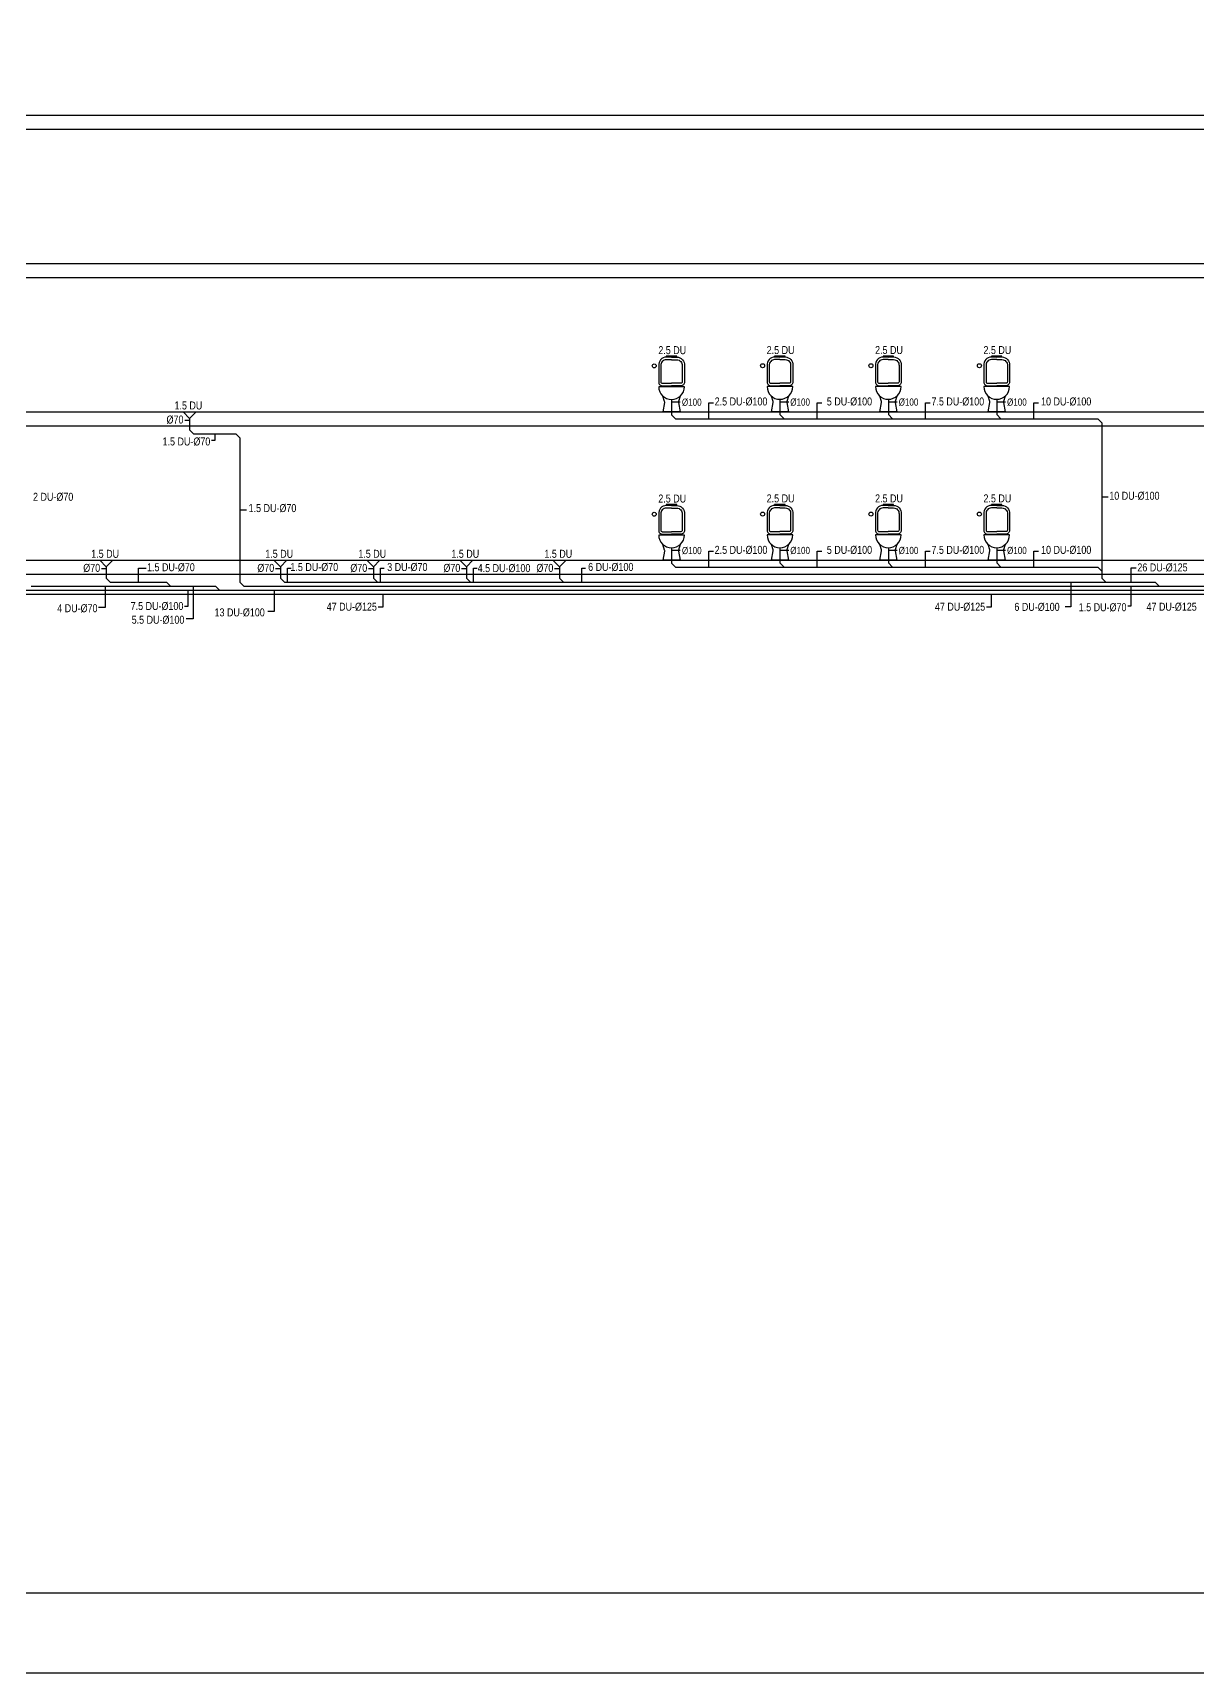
# Model space of a CAD drawing. Header units: centimetres. Extents: x 224692 to 285983, y -88114 to -79914.
# Drawn here: x 235733 to 238643, y -88114 to -84014 of the extents above; entities that cross this region are included whole.
import ezdxf
from ezdxf.enums import TextEntityAlignment as Align

# ---------------------------------------------------------------- set-up
doc = ezdxf.new("R2010")
doc.units = ezdxf.units.CM
doc.header["$LTSCALE"] = 0.2
doc.layers.get('0').update_dxf_attribs({"color": 252})
for name, color, linetype, lineweight in [('1-BASLIK', 53, 'Continuous', 25), ('SP-PIS', 6, 'Continuous', 30), ('SP-PIS-ALT KAT TAVANINDA', 30, 'Continuous', 30), ('SP-PIS-CAP', 241, 'Continuous', 30), ('SP-PISSU', 6, 'Continuous', 70), ('SP-PISSU-DOSEME', 121, 'Continuous', 30), ('SP-PISSU-TAVAN', 60, 'Continuous', 30)]:
    doc.layers.add(name, color=color, linetype=linetype, lineweight=lineweight)
for name, color, linetype in [('SP-ARMATUR-PIS-YUKBIRIMI', 213, 'Continuous'), ('SP-ARMATUR-PİSSU', 96, 'Continuous'), ('SP-PIS-YUKBIRIMI', 13, 'Continuous'), ('SP-SUZGEC', 14, 'Continuous')]:
    doc.layers.add(name, color=color, linetype=linetype)
doc.styles.add('ARIAL', font='arial.ttf')

# ---------------------------------------------------------------- blocks, each defined once
blk = doc.blocks.new('KLOZET-KS')
for points in [[(0, 137), (-13.2, 137, 0.435412), (-32.2, 115.8), (-32.2, 74.7, 0.414214), (-22.7, 65.1), (0, 65.1)], [(0, 137), (13.2, 137, -0.435412), (32.2, 115.8), (32.2, 74.7, -0.414214), (22.7, 65.1), (0, 65.1)], [(21.5, 39.4), (17.3, 25.7, 0.102282), (17, 23.2), (21.1, 0), (-21.1, 0), (-17, 23.2, 0.102282), (-17.3, 25.7), (-21.5, 39.4)]]:
    blk.add_lwpolyline(points, format="xyb")
at = {"color": 7}
for points in [[(0, 130.6), (-13.2, 130.6, 0.432063), (-26.7, 115.8), (-26.7, 74.9, 0.414214), (-23.4, 71.5), (0, 71.5)], [(0, 130.6), (13.2, 130.6, -0.432063), (26.7, 115.8), (26.7, 74.9, -0.414214), (23.4, 71.5), (0, 71.5)]]:
    blk.add_lwpolyline(points, format="xyb", dxfattribs=at)
blk.add_lwpolyline([(13.2, 137), (13.2, 139.1), (0, 139.1), (-13.2, 139.1), (-13.2, 137)], dxfattribs=at)
blk.add_lwpolyline([(32.2, 63), (-32.2, 63)])
blk.add_circle((-43.3, 115.2), 5)
blk.add_arc((0, 63.4), 32.2, 180.6388, 359.3612)
blk = doc.blocks.new('SUZ')
for p, q in [((-24.7, 0), (0, -24.7)), ((24.7, 0), (-24.7, 0)), ((0, -24.7), (24.7, 0))]:
    blk.add_line(p, q)

msp = doc.modelspace()

# ---------------------------------------------------------------- linework, layer by layer
at = {"layer": '1-BASLIK'}
for points in [[(224691.5, -88114.3), (224691.5, -79914.3), (285982.6, -79914.3), (285982.6, -88114.3)], [(283082.6, -87914.3), (224891.5, -87914.3), (224891.5, -80114.3), (283082.6, -80114.3)]]:
    msp.add_lwpolyline(points, close=True, dxfattribs=at)
at = {"layer": 'SP-PIS', "color": 6, "lineweight": -3, "extrusion": (-1.32356e-08, -4.95396e-07, 1)}
for p, q in [((237329.3, -84968.9, 0), (237339.4, -84979.1, 0)), ((237600.1, -84968.6, 0), (237610.2, -84978.8, 0)), ((237870.9, -84968.6, 0), (237881.4, -84979.1, 0)), ((238141.7, -84968.6, 0), (238151.9, -84978.8, 0)), ((237329.3, -85339.7, 0), (237339.4, -85349.9, 0)), ((237600.1, -85339.4, 0), (237610.2, -85349.6, 0)), ((237870.9, -85339.4, 0), (237881.4, -85349.9, 0)), ((238141.7, -85339.4, 0), (238151.9, -85349.6, 0))]:
    msp.add_line(p, q, dxfattribs=at)
at = {"layer": 'SP-PIS', "color": 6, "lineweight": -3}
for p, q in [((237339.4, -84979.1, 0), (238394.3, -84979.1, 0)), ((238404.3, -84989.1, 0), (238404.3, -85359.9, 0)), ((237339.4, -85349.9, 0), (238394.3, -85349.9, 0)), ((238404.3, -85359.9, 0), (238404.3, -85377.4, 0))]:
    msp.add_line(p, q, dxfattribs=at)
at = {"layer": 'SP-PIS', "color": 6, "lineweight": -3, "extrusion": (0, -1.87067e-07, 1)}
for p, q in [((238394.3, -84979.1, 0), (238404.3, -84989.1, 0)), ((238394.3, -85349.9, 0), (238404.3, -85359.9, 0))]:
    msp.add_line(p, q, dxfattribs=at)
at = {"layer": 'SP-PIS', "color": 6, "lineweight": -3, "extrusion": (-8.69051e-21, -1.87067e-07, 1)}
msp.add_line((238404.3, -85377.4, 0), (238414.3, -85387.4, 0), dxfattribs=at)
at = {"layer": 'SP-PIS-ALT KAT TAVANINDA', "lineweight": -3, "transparency": 33554687}
for p, q in [((236124.9, -84978.1, 0), (236124.9, -85006.6, 0)), ((235916.8, -85348.9, 0), (235916.8, -85377.4, 0)), ((236351.7, -85348.9, 0), (236351.7, -85377.4, 0)), ((236584.2, -85348.9, 0), (236584.2, -85377.4, 0)), ((236816.6, -85348.9, 0), (236816.6, -85377.4, 0)), ((237049.1, -85348.9, 0), (237049.1, -85377.4, 0))]:
    msp.add_line(p, q, dxfattribs=at)
at = {"layer": 'SP-PIS-ALT KAT TAVANINDA', "lineweight": -3, "transparency": 33554687, "extrusion": (-6.17853e-09, 5.71318e-08, 1)}
for p, q in [((236134.9, -85016.6, 0), (236124.9, -85006.6, 0)), ((235926.8, -85387.4, 0), (235916.8, -85377.4, 0)), ((236361.7, -85387.4, 0), (236351.7, -85377.4, 0)), ((236594.2, -85387.4, 0), (236584.2, -85377.4, 0)), ((236826.6, -85387.4, 0), (236816.6, -85377.4, 0)), ((237059.1, -85387.4, 0), (237049.1, -85377.4, 0))]:
    msp.add_line(p, q, dxfattribs=at)
at = {"layer": 'SP-PIS-CAP', "color": 7, "lineweight": -3, "ltscale": 100}
for p, q in [((225667.3, -84220, 0), (282297.8, -84220, 0)), ((225667.3, -84255, 0), (282297.8, -84255, 0)), ((225667.3, -84590.8, 0), (282297.8, -84590.8, 0)), ((225667.3, -84625.8, 0), (282079.4, -84625.8, 0)), ((225667.3, -84961.6, 0), (282297.8, -84961.6, 0)), ((225667.3, -84996.6, 0), (282297.8, -84996.6, 0)), ((225667.3, -85332.4, 0), (282297.8, -85332.4, 0)), ((225667.3, -85367.4, 0), (282297.8, -85367.4, 0))]:
    msp.add_line(p, q, dxfattribs=at)
at = {"layer": 'SP-PIS-CAP', "lineweight": -3}
for p, q in [((237351.1, -84937.4, 0), (237329.3, -84937.4, 0)), ((237621.9, -84937.1, 0), (237600.1, -84937.1, 0)), ((237892.7, -84937.1, 0), (237870.9, -84937.1, 0)), ((238163.5, -84937.1, 0), (238141.7, -84937.1, 0)), ((237351.1, -85308.2, 0), (237329.3, -85308.2, 0)), ((237621.9, -85307.9, 0), (237600.1, -85307.9, 0)), ((237892.7, -85307.9, 0), (237870.9, -85307.9, 0)), ((238163.5, -85307.9, 0), (238141.7, -85307.9, 0))]:
    msp.add_line(p, q, dxfattribs=at)
at = {"layer": 'SP-PIS-CAP', "lineweight": -3, "transparency": 33554687}
for p, q in [((236112.7, -84982.5, 0), (236124.9, -84982.5, 0)), ((235904.6, -85353.4, 0), (235916.8, -85353.4, 0)), ((236339.6, -85353.4, 0), (236351.7, -85353.4, 0)), ((236572, -85353.4, 0), (236584.2, -85353.4, 0)), ((236804.5, -85353.4, 0), (236816.6, -85353.4, 0)), ((237036.9, -85353.4, 0), (237049.1, -85353.4, 0))]:
    msp.add_line(p, q, dxfattribs=at)
at = {"layer": 'SP-PIS-YUKBIRIMI'}
for p, q in [((237422.1, -84979.1, 0), (237422.1, -84939.3, 0)), ((237422.1, -84939.3, 0), (237433.7, -84939.3, 0)), ((237693, -84979.1, 0), (237693, -84939.3, 0)), ((237693, -84939.3, 0), (237704.5, -84939.3, 0)), ((237963.8, -84979.1, 0), (237963.8, -84939.3, 0)), ((237963.8, -84939.3, 0), (237975.3, -84939.3, 0)), ((238234.6, -84979.1, 0), (238234.6, -84939.3, 0)), ((238234.6, -84939.3, 0), (238246.2, -84939.3, 0)), ((236187.8, -85033.3, 0), (236179.8, -85033.3, 0)), ((236187.8, -85016.6, 0), (236187.8, -85033.3, 0)), ((238404.3, -85174.5, 0), (238420, -85174.5, 0)), ((236250.8, -85207, 0), (236267.4, -85207, 0)), ((237422.1, -85349.9, 0), (237422.1, -85310.1, 0)), ((237422.1, -85310.1, 0), (237433.7, -85310.1, 0)), ((237693, -85349.9, 0), (237693, -85310.1, 0)), ((237693, -85310.1, 0), (237704.5, -85310.1, 0)), ((237963.8, -85349.9, 0), (237963.8, -85310.1, 0)), ((237963.8, -85310.1, 0), (237975.3, -85310.1, 0)), ((238234.6, -85349.9, 0), (238234.6, -85310.1, 0)), ((238234.6, -85310.1, 0), (238246.2, -85310.1, 0)), ((235997.2, -85387.4, 0), (235997.2, -85352.6, 0)), ((235997.2, -85352.6, 0), (236016.8, -85352.6, 0)), ((236369.7, -85387.4, 0), (236369.7, -85352.7, 0)), ((236369.7, -85352.7, 0), (236378.4, -85352.7, 0)), ((236602.1, -85387.4, 0), (236602.1, -85352.7, 0)), ((236602.1, -85352.7, 0), (236610.9, -85352.7, 0)), ((236834.6, -85387.4, 0), (236834.6, -85352.7, 0)), ((236834.6, -85352.7, 0), (236843.4, -85352.7, 0)), ((237105.2, -85387.4, 0), (237105.2, -85352.7, 0)), ((237105.2, -85352.7, 0), (237114, -85352.7, 0)), ((238477.9, -85387.4, 0), (238477.9, -85351.3, 0)), ((238477.9, -85351.3, 0), (238490.5, -85351.3, 0)), ((235913.6, -85397.4, 0), (235913.6, -85450.8, 0)), ((236134, -85397.4, 0), (236134, -85479.2, 0)), ((238327.3, -85387.4, 0), (238327.3, -85448.7, 0)), ((238477.2, -85397.4), (238477.2, -85447.6)), ((236120.4, -85407.4, 0), (236120.4, -85447.8, 0)), ((236336.6, -85407.4, 0), (236336.6, -85460.8, 0)), ((236608.5, -85449.1, 0), (236608.5, -85417.4, 0)), ((238128.4, -85449.1, 0), (238128.4, -85417.4, 0)), ((235913.6, -85450.8, 0), (235897.7, -85450.8, 0)), ((236120.4, -85447.8, 0), (236112.2, -85447.8, 0)), ((236134, -85479.2, 0), (236116.7, -85479.2, 0)), ((236336.6, -85460.8, 0), (236320.7, -85460.8, 0)), ((236596.2, -85449.1, 0), (236608.5, -85449.1, 0)), ((238116, -85449.1, 0), (238128.4, -85449.1, 0)), ((238327.3, -85448.7, 0), (238312.6, -85448.7, 0)), ((238477.2, -85447.6), (238469.2, -85447.6))]:
    msp.add_line(p, q, dxfattribs=at)
at = {"layer": 'SP-PISSU', "lineweight": -3}
for p, q in [((237329.3, -84930.7, 0), (237329.3, -84968.9, 0)), ((237600.1, -84930.4, 0), (237600.1, -84968.6, 0)), ((237870.9, -84930.4, 0), (237870.9, -84968.6, 0)), ((238141.7, -84930.4, 0), (238141.7, -84968.6, 0)), ((237329.3, -85301.5, 0), (237329.3, -85339.7, 0)), ((237600.1, -85301.2, 0), (237600.1, -85339.4, 0)), ((237870.9, -85301.2, 0), (237870.9, -85339.4, 0)), ((238141.7, -85301.2, 0), (238141.7, -85339.4, 0))]:
    msp.add_line(p, q, dxfattribs=at)
at = {"layer": 'SP-PISSU-DOSEME', "lineweight": -3}
for p, q in [((235729, -85397.4, 0), (236189.8, -85397.4, 0)), ((235926.8, -85387.4, 0), (236067.6, -85387.4, 0)), ((236260.8, -85397.4, 0), (239315.3, -85397.4, 0)), ((236361.7, -85387.4, 0), (238537.4, -85387.4, 0)), ((226514.9, -85417.4, 0), (240971.2, -85417.4, 0)), ((234406.3, -85407.4, 0), (239432, -85407.4, 0))]:
    msp.add_line(p, q, dxfattribs=at)
at = {"layer": 'SP-PISSU-DOSEME', "lineweight": -3, "extrusion": (-6.17853e-09, 5.71318e-08, 1)}
for p, q in [((236077.6, -85397.4, 0), (236067.6, -85387.4, 0)), ((236199.8, -85407.4, 0), (236189.8, -85397.4, 0))]:
    msp.add_line(p, q, dxfattribs=at)
at = {"layer": 'SP-PISSU-DOSEME', "lineweight": -3, "extrusion": (-8.69051e-21, -1.87067e-07, 1)}
msp.add_line((238537.4, -85387.4, 0), (238547.4, -85397.4, 0), dxfattribs=at)
at = {"layer": 'SP-PISSU-TAVAN', "lineweight": -3}
for p, q in [((236134.9, -85016.6, 0), (236240.8, -85016.6, 0)), ((236250.8, -85026.6, 0), (236240.8, -85016.6, 0)), ((236250.8, -85026.6, 0), (236250.8, -85387.4, 0)), ((236260.8, -85397.4, 0), (236250.8, -85387.4, 0))]:
    msp.add_line(p, q, dxfattribs=at)

# ---------------------------------------------------------------- block references
at = {"layer": 'SP-ARMATUR-PİSSU', "lineweight": -3, "rotation": 0.02026682418415531}
for p in [(237329.3, -84961.9, 0), (237600.1, -84961.6, 0), (237870.9, -84961.6, 0), (238141.7, -84961.6, 0), (237329.3, -85332.7, 0), (237600.1, -85332.4, 0), (237870.9, -85332.4, 0), (238141.7, -85332.4, 0)]:
    msp.add_blockref('KLOZET-KS', p, dxfattribs=at)
at = {"layer": 'SP-SUZGEC', "lineweight": -3, "transparency": 33554687, "extrusion": (0, 0, -1), "xscale": 0.6666653736792796, "yscale": 0.6666653736792796, "zscale": -0.6666653736792796}
for p in [(-236124.9, -84961.6, 0), (-235916.8, -85332.4, 0), (-236351.7, -85332.4, 0), (-236584.2, -85332.4, 0), (-236816.6, -85332.4, 0), (-237049.1, -85332.4, 0)]:
    msp.add_blockref('SUZ', p, dxfattribs=at)

# ---------------------------------------------------------------- texts
at = {"layer": 'SP-ARMATUR-PIS-YUKBIRIMI', "lineweight": -3, "style": 'ARIAL', "width": 0.8}
for p in [(237296.1, -84817.5, 0), (237566.9, -84817.2, 0), (237837.8, -84817.2, 0), (238108.6, -84817.2, 0), (237296.1, -85188.3, 0), (237566.9, -85188, 0), (237837.8, -85188, 0), (238108.6, -85188, 0)]:
    msp.add_text('2.5 DU', height=20, rotation=0.0203, dxfattribs=at).set_placement(p)
at = {"layer": 'SP-ARMATUR-PIS-YUKBIRIMI', "lineweight": -3, "transparency": 33554687, "style": 'ARIAL', "width": 0.8}
for p in [(236087.2, -84955.7, 0), (235879.1, -85326.5, 0), (236314, -85326.5, 0), (236546.5, -85326.5, 0), (236779, -85326.5, 0), (237011.4, -85326.5, 0)]:
    msp.add_text('1.5 DU', height=20, dxfattribs=at).set_placement(p)
at = {"layer": 'SP-PIS-CAP', "lineweight": -3, "style": 'ARIAL', "width": 0.8}
for p in [(237355.1, -84946.5, 0), (237625.9, -84946.2, 0), (237896.7, -84946.2, 0), (238167.5, -84946.3, 0), (237355.1, -85317.3, 0), (237625.9, -85317.1, 0), (237896.7, -85317.1, 0), (238167.5, -85317.1, 0)]:
    msp.add_text('%%C100', height=18, rotation=0.0203, dxfattribs=at).set_placement(p)
at = {"layer": 'SP-PIS-CAP', "lineweight": -3, "transparency": 33554687, "style": 'ARIAL', "width": 0.8}
for p in [(236067.3, -84990.9, 0), (235859.2, -85361.7, 0), (236294.2, -85361.7, 0), (236526.6, -85361.7, 0), (236759.1, -85361.7, 0), (236991.5, -85361.7, 0)]:
    msp.add_text('%%C70', height=20, dxfattribs=at).set_placement(p)
at = {"layer": 'SP-PIS-YUKBIRIMI', "style": 'ARIAL', "width": 0.8}
for s, p in [('2.5 DU-%%C100', (237502.8, -84935.7, 0)), ('5 DU-%%C100', (237773.7, -84935.7, 0)), ('7.5 DU-%%C100', (238044.5, -84935.7, 0)), ('10 DU-%%C100', (238315.3, -84935.7, 0)), ('1.5 DU-%%C70', (236117, -85035.7, 0)), ('2 DU-%%C70', (235784, -85174, 0)), ('1.5 DU-%%C70', (236332, -85202.2, 0)), ('10 DU-%%C100', (238485.8, -85171.4, 0)), ('2.5 DU-%%C100', (237502.8, -85306.6, 0)), ('5 DU-%%C100', (237773.7, -85306.6, 0)), ('7.5 DU-%%C100', (238044.5, -85306.6, 0)), ('10 DU-%%C100', (238315.3, -85306.6, 0)), ('1.5 DU-%%C70', (236078.2, -85350, 0)), ('1.5 DU-%%C70', (236436.5, -85349.5, 0)), ('3 DU-%%C70', (236669, -85349.5, 0)), ('4.5 DU-%%C100', (236910.6, -85352.2, 0)), ('6 DU-%%C100', (237177.3, -85349.3, 0)), ('26 DU-%%C125', (238555.9, -85350.5, 0)), ('4 DU-%%C70', (235844.5, -85452.5, 0)), ('7.5 DU-%%C100', (236043.5, -85446.9, 0)), ('47 DU-%%C125', (236530.2, -85448.7, 0)), ('47 DU-%%C125', (238050.1, -85448.7, 0)), ('6 DU-%%C100', (238242.4, -85449.1, 0)), ('1.5 DU-%%C70', (238406.3, -85450, 0)), ('47 DU-%%C125', (238578.8, -85448.7, 0)), ('5.5 DU-%%C100', (236046, -85481.3, 0)), ('13 DU-%%C100', (236250, -85462.9, 0))]:
    msp.add_text(s, height=20, dxfattribs=at).set_placement(p, align=Align.MIDDLE_CENTER)

doc.saveas('drawing.dxf')
